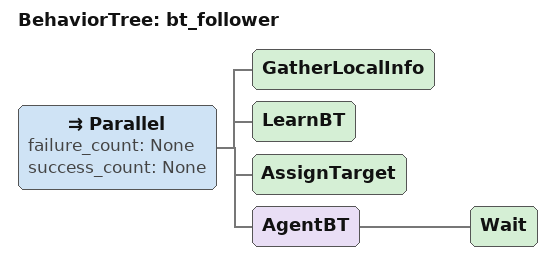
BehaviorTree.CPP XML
<?xml version="1.0" encoding="UTF-8"?>
<root BTCPP_format="4">
  <BehaviorTree ID="bt_follower">
    <Parallel failure_count="None"
              success_count="None">
      <GatherLocalInfo/>
      <LearnBT/>
      <AssignTarget/>
      <AgentBT>
        <Wait/>
      </AgentBT>
    </Parallel>
  </BehaviorTree>

</root>
